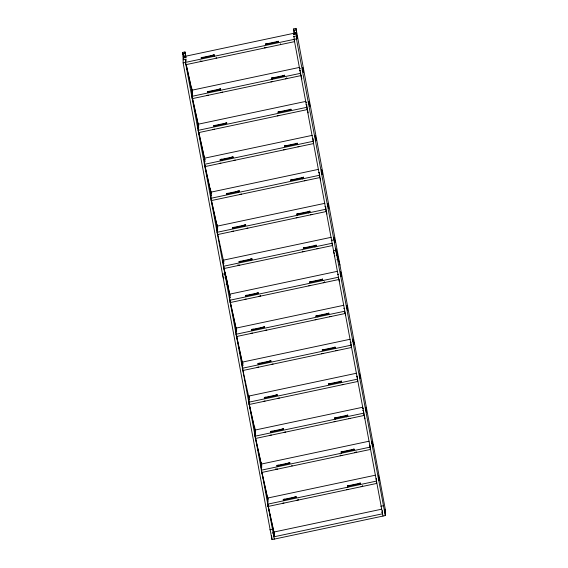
<?xml version="1.0" encoding="UTF-8"?>
<svg xmlns="http://www.w3.org/2000/svg" width="568" height="568" viewBox="0 0 568 568"><rect width="100%" height="100%" fill="white"/><g stroke="black" fill="none" stroke-linecap="round" stroke-linejoin="round"><path stroke-width="0.85" d="M184.983 51.937L185.644 56.857L183.329 57.347L182.669 52.426L184.983 51.937L185.793 56.282M295.992 28.4L296.652 33.327L294.338 33.817L293.67 30.487L293.684 28.89L295.992 28.4L385.338 509.567L385.303 515.574L271.987 539.6L183.13 62.899L183.159 56.594L185.473 56.104L185.644 56.857M183.329 57.347L185.644 56.552M274.294 539.11L185.445 62.409L185.459 59.328L185.793 61.152M185.466 57.673L185.473 56.104M185.963 61.294L185.963 60.243M191.601 92.563L192.268 95.587M300.458 71.958L300.948 75.608L192.254 98.647L191.764 93.621L192.538 93.152L191.771 93.315M191.771 93.01L191.608 90.901L192.275 93.926M306.77 105.257L307.26 109.596L198.566 132.635L198.076 127.608L198.85 127.14L198.076 127.303M198.587 127.601L198.097 124.229L305.932 101.367M202.79 57.822L201.249 58.298L201.257 57.538L202.797 57.361M204.231 159.175L204.728 161.142M313.082 138.549L313.571 143.576L204.87 166.623L204.388 161.596L205.162 161.127L204.388 161.291M204.395 159.935L204.721 163.108M204.736 160.836L204.409 158.216L312.237 135.354M204.87 166.623L204.878 165.245L211.033 193.163M209.102 91.81L207.561 92.286L207.561 91.519L209.102 91.349M318.627 172.395L319.394 172.537L319.883 177.564L211.182 200.611L210.7 195.577L211.474 195.108L210.7 195.271M212.56 55.749L214.101 55.579L214.101 54.812L212.56 55.288M215.414 125.791L213.873 126.273L213.873 125.507L215.414 125.336M216.841 228.506L217.175 230.019M324.939 206.383L325.705 206.525L326.188 211.552L217.494 234.591L217.011 229.564L217.778 229.096L217.011 229.259M217.011 228.954L216.855 226.845L217.189 228.357M217.494 234.591L217.501 233.214L223.465 260.748M218.865 89.737L220.405 89.567L220.412 88.8L218.872 89.275M221.726 159.778L220.178 160.261L220.185 159.494L221.726 159.168L222.06 160.829M223.153 262.487L223.487 263.999M223.302 266.314L332.003 243.267L332.5 245.539L223.806 268.579L223.316 263.552L224.09 263.083L223.323 263.247M223.323 262.941L223.16 260.833L223.494 262.345M223.806 267.89L223.813 266.513M225.176 123.725L226.717 123.547L226.724 122.78L225.184 123.263M228.031 193.766L226.49 194.242L226.497 193.475L228.038 193.305M229.472 295.119L229.806 296.326M229.614 300.294L338.315 277.255L338.812 279.52L230.118 302.566L229.628 297.54L230.402 297.071L229.628 297.234M229.635 295.878L229.799 297.987M231.488 157.705L233.029 157.535L233.036 156.768L231.488 157.251M234.343 227.754L232.802 228.229L232.809 227.463L234.35 227.292M235.784 329.106L236.118 330.313M235.926 334.282L344.62 311.243L345.124 313.508L236.423 336.554L235.94 331.52L236.714 331.052L235.94 331.215M235.947 329.866L236.111 331.975M237.8 191.693L239.341 191.522L239.341 190.756L237.8 191.231M240.654 261.734L239.114 262.217L239.114 261.45L240.654 261.28M242.089 364.45L242.422 365.962M350.939 343.846L351.436 347.495L242.735 370.535L242.252 365.508L243.026 365.039L242.252 365.203M242.252 364.897L242.096 362.789L242.763 365.813M242.735 370.535L242.749 367.78M242.763 365.508L236.622 336.043M244.112 225.681L245.653 225.503L245.653 224.743L244.112 225.219M246.966 295.722L245.426 296.205L245.426 295.438L246.966 295.261M248.394 398.431L249.061 401.455M357.251 377.145L357.741 381.483L249.047 404.522L248.564 399.496L249.331 399.027L248.564 399.19M248.564 398.885L248.408 396.776L249.075 399.801M250.417 259.668L251.958 259.491L251.965 258.724L250.424 259.207M253.278 329.71L251.731 330.185L251.738 329.419L253.278 329.092L253.612 330.604M254.712 431.062L255.38 433.782M363.563 411.125L364.053 415.464L255.359 438.51L254.869 433.483L255.643 433.015L254.876 433.178M254.883 431.822L255.373 435.443M255.387 433.476L254.89 430.097L362.725 407.242M256.729 293.649L258.27 293.478L258.277 292.712L256.736 293.195M259.583 363.69L258.042 364.173L258.049 363.406L259.59 363.236M261.024 465.05L261.529 467.017M369.875 445.113L370.364 449.451L261.671 472.498L261.181 467.464L261.954 466.995L261.181 467.159M261.188 465.81L261.514 468.976M261.529 466.704L261.202 464.084L369.037 441.222M263.041 327.637L264.581 327.466L264.589 326.699L263.041 327.175M267.031 44.205L265.49 44.68L265.497 43.913L267.038 43.743M265.895 397.678L264.354 398.161L264.361 397.394L265.902 397.224M267.329 500.394L267.826 502.659M376.186 478.412L376.676 483.439L267.975 506.478L267.493 501.452L268.266 500.983L267.493 501.146M267.493 500.841L267.336 498.732L267.833 500.997M267.975 506.478L267.982 505.101M269.353 361.624L270.893 361.447L270.893 360.687L269.353 361.163M273.343 77.731L271.802 77.901L271.802 78.668L273.343 78.185M272.207 431.666L270.666 432.149L270.666 431.382L272.207 431.204M271.987 539.6L271.994 537.889M273.641 534.374L273.975 535.887M272.107 533.047L273.648 532.72L273.804 534.829M276.801 42.131L278.341 41.961L278.341 41.194L276.801 41.67M275.665 395.612L277.205 395.435L277.205 394.668L275.665 395.15M279.655 112.173L278.114 112.656L278.114 111.889L279.655 111.711M278.519 465.654L276.978 466.129L276.978 465.362L278.519 465.192M283.105 76.119L284.646 75.942L284.653 75.175L283.113 75.658M281.969 429.593L283.51 429.422L283.517 428.655L281.976 429.138M285.967 146.161L284.419 146.643L284.426 145.877L285.967 145.699M284.831 499.634L283.283 500.117L283.29 499.35L284.831 499.18M289.417 110.107L290.958 109.929L290.965 109.162L289.424 109.645M288.281 463.58L289.822 463.41L289.829 462.643L288.288 463.119M292.271 180.148L290.731 180.624L290.738 179.857L292.279 179.687M382.995 516.063L294.139 39.37L294.153 36.288M294.16 34.627L294.174 33.058L296.482 32.568L296.652 33.327M295.729 144.087L297.27 143.917L297.277 143.15L295.729 143.633M385.303 515.574L296.453 38.88L296.482 32.568M294.593 497.568L296.134 497.39L296.141 496.631L294.593 497.106M296.965 38.063L296.979 36.409M297.142 37.161L296.475 34.137L293.393 34.79L294.167 34.321M298.591 213.674L297.05 213.845L297.043 214.612L298.583 214.129M299.705 68.472L300.472 68.614M302.041 178.075L303.582 177.905L303.582 177.138L302.041 177.614M302.609 69.026L303.447 72.498M302.779 69.786L302.787 68.124M303.276 72.051L303.284 70.389M304.895 248.117L303.355 248.599L303.355 247.833L304.895 247.655M306.017 102.453L306.784 102.602M308.353 212.063L309.894 211.885L309.894 211.119L308.353 211.601M308.921 103.014L309.759 106.486M309.091 103.766L309.099 102.112M309.588 106.038L309.596 104.377M311.207 282.104L309.666 282.58L309.666 281.82L311.207 281.643M314.658 246.05L316.199 245.873L316.206 245.106L314.665 245.589M315.24 135.645L316.071 139.117M315.396 137.754L315.41 136.093M315.9 140.026L315.907 138.365M317.519 316.092L315.971 316.568L315.978 315.801L317.519 315.474L317.853 316.987M320.97 280.031L322.51 279.861L322.517 279.094L320.977 279.577M321.552 169.633L322.383 173.105M321.708 171.742L321.715 170.081M322.212 174.007L322.219 172.352M323.824 350.073L322.283 350.555L322.29 349.789L323.831 349.618M327.282 314.019L328.822 313.848L328.829 313.082L327.282 313.557M327.85 204.97L328.687 208.442M328.02 205.73L328.027 204.068M328.517 207.994L328.531 206.333M330.136 384.06L328.595 384.543L328.602 383.776L330.143 383.599M333.594 348.006L335.134 347.829L335.134 347.062L333.594 347.545M334.161 238.958L334.999 242.429M334.339 238.056L334.332 239.71L332.791 240.037M334.829 241.982L334.836 240.321M336.448 417.586L334.907 417.764L334.907 418.524L336.448 418.048M339.905 381.994L341.446 381.817L341.446 381.05L339.905 381.533M340.481 271.589L341.318 275.061M340.644 273.698L340.651 272.036M341.141 275.97L341.148 274.308M342.76 451.574L341.219 451.745L341.219 452.511L342.76 452.036M346.21 415.975L347.751 415.804L347.758 415.038L346.217 415.52M346.792 305.577L347.623 309.049M346.949 307.686L346.963 306.024M347.453 309.95L347.46 308.296M349.071 485.562L347.531 485.732L347.524 486.499L349.071 486.016M352.522 449.962L354.063 449.792L354.07 449.025L352.529 449.501M353.26 341.666L353.268 340.012M353.765 343.938L353.772 342.277M358.834 483.95L360.375 483.773L360.382 483.006L358.834 483.489M359.402 374.901L360.24 378.373M359.572 375.654L359.579 373.993M360.069 377.926L360.084 376.264M365.884 409.642L365.891 407.98M366.381 411.914L366.388 410.252M372.033 441.521L372.871 444.992M372.196 443.629L372.203 441.968M372.693 445.894L372.7 444.24M378.501 477.61L378.515 475.956M379.005 479.882L379.012 478.22M382.335 511.335L382.505 511.782L382.505 510.738M384.65 510.845L385.317 513.87M384.813 511.598L384.82 509.936M182.662 54.017L184.976 53.527M293.67 30.487L295.985 29.99M183.166 56.289L185.473 55.799M294.174 32.752L296.489 32.262M185.473 56.253L294.167 33.214M294.338 33.512L296.652 33.022M185.466 57.361L186.24 57.198L183.152 58.163M183.144 59.817L186.226 59.164L185.459 59.633M294.153 36.593L293.379 36.757L296.468 35.798L297.135 38.823L296.972 37.758M201.249 57.688L214.101 54.961M265.49 44.07L278.341 41.343M201.249 58.149L214.101 55.423M265.49 44.531L278.341 41.805M185.445 62.395L294.139 39.355L294.636 41.62L185.942 64.667L185.445 62.395L183.13 62.899M294.139 39.37L296.453 38.88M201.917 61.174L200.376 61.5L200.206 60.74M266.158 47.556L264.617 47.882L264.447 47.123M299.62 67.379L191.785 90.241L191.778 91.349L192.552 91.185L191.778 91.654M300.465 70.276L299.691 70.744L300.465 70.581M207.561 91.675L220.412 88.949M271.802 78.057L284.653 75.331M207.561 92.137L220.412 89.41M271.802 78.512L284.653 75.792M191.75 96.382L300.451 73.336M206.688 95.488L208.229 95.161M221.073 92.435L222.62 92.108M270.929 81.87L272.47 81.536M285.313 78.817L286.861 78.49L286.691 77.731M198.09 125.336L198.857 125.173L198.09 125.642M306.777 104.256L306.003 104.725L306.777 104.562M213.873 125.663L226.724 122.936M278.114 112.038L290.965 109.319M213.873 126.117L226.717 123.398M278.114 112.499L290.958 109.78M198.062 130.37L306.763 107.324M212.993 129.468L214.541 129.142M277.241 115.851L278.781 115.524M204.402 159.324L205.169 159.161L204.395 159.629M220.185 159.643L233.029 156.924M284.426 146.026L297.27 143.306M220.185 160.105L233.029 157.379M284.426 146.487L297.27 143.761M204.374 164.351L313.067 141.311M219.305 163.456L220.845 163.13M233.696 160.403L235.237 160.077M283.546 149.838L285.086 149.512M297.937 146.785L299.478 146.459M318.549 169.342L210.714 192.197L210.707 193.305L211.481 193.141L210.707 193.617M226.497 193.631L239.341 190.905M290.738 180.013L303.582 177.287M226.49 194.093L239.341 191.366M290.731 180.475L303.582 177.748M210.685 198.339L319.379 175.299M240.008 194.391L241.549 194.064M304.249 180.773L305.79 180.446M324.861 203.323L217.026 226.185L217.019 227.292L217.792 227.129L217.019 227.598M232.802 227.619L245.653 224.892M297.043 214.001L309.894 211.275M232.802 228.08L245.653 225.354M297.043 214.456L309.894 211.736M216.997 232.326L325.691 209.28M231.929 231.432L233.469 231.105M246.32 228.379L247.861 228.052M296.169 217.814L297.71 217.48M310.561 214.761L312.102 214.434M331.172 237.31L223.338 260.172L223.331 261.28L224.104 261.117L223.331 261.585M332.017 240.2L331.243 240.669L332.017 240.505M239.114 261.607L251.965 258.88M303.355 247.982L316.206 245.262M239.114 262.061L251.965 259.342M303.355 248.443L316.206 245.724M239.781 265.086L238.24 265.412L238.07 264.66M304.022 251.468L302.481 251.794L302.311 251.042M316.866 248.749L318.414 248.422M224.885 277.844L226.426 277.518M336.852 259.739L338.4 259.413L335.972 248.976M226.099 284.433L227.64 284.106M337.484 271.298L229.649 294.16L229.642 295.268L230.409 295.104L229.642 295.573M338.329 274.188L337.555 274.656L338.329 274.493M245.426 295.587L258.277 292.868M309.666 281.969L322.517 279.25M245.426 296.049L258.27 293.322M309.666 282.431L322.51 279.704M244.545 299.4L246.093 299.073M258.937 296.347L260.478 296.02L260.314 295.268M308.786 285.782L310.334 285.455M323.178 282.729L324.719 282.402L324.555 281.65M343.789 305.286L235.961 328.141L235.954 329.248L236.721 329.085L235.947 329.561M344.641 308.175L343.867 308.644L344.634 308.481M251.738 329.575L264.581 326.849M315.978 315.957L328.822 313.231M251.738 330.036L264.581 327.31M315.978 316.419L328.822 313.692M250.857 333.388L252.398 333.061M265.249 330.335L266.79 330.008M315.098 319.77L316.639 319.443M329.49 316.717L331.03 316.39M350.101 339.266L242.266 362.128L242.259 363.236L243.033 363.073L242.259 363.541M350.946 342.163L350.179 342.632L350.946 342.469M258.049 363.563L270.893 360.836M322.29 349.945L335.134 347.218M258.042 364.024L270.893 361.298M322.283 350.399L335.134 347.68M242.238 368.27L350.932 345.223M257.169 367.375L258.71 367.049M271.561 364.322L273.101 363.996M321.41 353.75L322.951 353.424M335.802 350.704L337.342 350.378M356.413 373.254L248.578 396.116L248.571 397.224L249.345 397.06L248.571 397.529M357.258 376.144L356.484 376.612L357.258 376.449M264.354 397.55L277.205 394.824M328.595 383.925L341.446 381.206M264.354 398.005L277.205 395.285M328.595 384.387L341.446 381.668M248.55 402.258L357.244 379.211M263.481 401.356L265.022 401.029M277.873 398.31L279.413 397.983M342.113 384.692L343.654 384.366M254.883 431.211L255.657 431.048L254.883 431.517M363.577 408.165L362.81 408.633L363.577 408.47M363.57 410.131L362.796 410.6L363.57 410.437M270.666 431.531L283.517 428.812M334.907 417.913L347.758 415.194M270.666 431.992L283.517 429.266M334.907 418.375L347.758 415.648M254.854 436.238L363.555 413.199M269.793 435.344L271.334 435.017M284.178 432.291L285.725 431.964M334.034 421.726L335.574 421.399M348.418 418.673L349.966 418.346M261.195 465.192L261.962 465.029L261.195 465.504M276.978 465.519L289.829 462.792M341.219 451.901L354.07 449.174M276.978 465.98L289.822 463.254M341.219 452.362L354.063 449.636M261.166 470.226L369.867 447.186M277.645 469.005L276.098 469.331L275.934 468.572M341.886 455.387L340.339 455.714L340.175 454.954M354.73 452.66L356.271 452.334L356.108 451.581M375.341 475.21L267.514 498.072L267.507 499.18L268.274 499.016L267.5 499.485M283.29 499.506L296.134 496.78M347.531 485.888L360.375 483.162M283.29 499.968L296.134 497.241M347.531 486.343L360.375 483.624M267.478 504.214L376.172 481.167M282.41 503.319L283.95 502.992M296.801 500.266L298.342 499.939L298.179 499.18M346.65 489.694L348.191 489.367M361.042 486.648L362.583 486.322L362.419 485.562M269.821 529.802L272.136 529.312M380.83 506.265L383.144 505.776M381.653 509.198L273.819 532.06L273.811 533.167L274.585 533.004L273.811 533.473M273.804 535.134L274.578 534.971L273.804 535.439L273.797 536.838L382.491 513.799L382.498 512.393L381.731 512.251L382.498 512.087M337.278 255.777L335.695 250.247L333.388 250.736L334.24 253.74M339.941 265.079L338.4 259.448M334.701 255.351L334.871 255.934M224.964 272.498L225.184 273.18M225.269 273.492L225.801 275.352M226.071 276.275L226.334 277.205M227.718 284.383L228.038 285.505M228.364 286.627L228.606 287.472M222.933 276.204L222.379 274.273L224.687 273.783L226.298 279.321L224.971 272.548M223.132 276.921L223.515 278.263M302.787 68.43L302.616 67.365L303.454 71.454L303.284 70.695M294.174 33.058L294.338 33.817M309.099 102.417L308.928 101.352L309.759 105.442L309.596 104.682M315.403 137.449L315.233 136.689L316.064 140.779L315.9 139.714M301.139 75.558L301.885 78.938M321.708 171.437L321.545 170.677L322.375 174.767L322.212 173.701M307.451 109.539L308.197 112.925M328.027 204.374L327.864 203.309L328.694 207.398L328.524 206.638M334.339 238.361L334.169 237.296L335.006 241.386L334.836 240.626M320.26 178.359L320.629 180.049M340.644 273.393L340.473 272.633L341.304 276.722L341.141 275.657M326.572 212.347L326.941 214.037M346.956 307.38L346.785 306.621L347.616 310.71L347.453 309.645M353.268 340.317L353.104 339.252L353.935 343.342L353.772 342.582M353.26 341.361L353.097 340.608L353.928 344.698L353.765 343.633M339.004 279.47L339.373 281.16M359.579 374.305L359.416 373.24L360.247 377.329L360.076 376.57M345.316 313.458L345.685 315.148M365.891 408.285L365.721 407.228L366.559 411.31L366.388 410.558M365.884 409.336L365.714 408.577L366.552 412.666L366.381 411.601M372.196 443.324L372.026 442.564L372.856 446.654L372.693 445.589M378.508 476.261L378.345 475.196L379.175 479.285L379.012 478.526M378.508 477.305L378.338 476.552L379.168 480.642L379.005 479.577M364.244 415.414L364.99 418.793M385.324 512.208L384.657 509.184L384.82 510.249M280.379 43.75L280.549 44.503M302.041 177.464L302.375 178.977M308.353 211.452L308.687 212.964M322.517 279.094L322.851 280.606M314.665 245.433L314.999 247.101M339.905 381.376L340.239 382.889M271.802 77.901L272.136 79.57M346.217 415.364L346.551 416.876M297.05 213.845L297.384 215.357M334.907 417.764L335.241 419.276M341.219 451.745L341.553 453.257M347.531 485.732L347.864 487.401M216.138 57.368L216.309 58.121M214.101 54.812L214.434 56.324M220.412 88.8L220.746 90.312M237.8 191.082L238.134 192.595M244.112 225.07L244.446 226.582M250.424 259.051L250.758 260.719M291.867 465.199L292.03 465.952M186.134 64.156L192.289 92.052M186.134 64.61L192.282 92.513M191.764 93.621L192.268 95.893M192.446 98.136L198.601 126.039M192.261 97.753L198.594 126.494M198.587 127.914L197.92 124.889L198.58 129.568M198.076 127.608L198.58 129.88M198.757 132.124L204.721 159.175M198.566 131.74L204.736 159.729M204.878 165.721L211.047 193.709M211.04 195.129L210.543 192.857L211.033 197.096M211.566 200.944L217.345 227.15M211.374 200.554L217.338 227.605M217.011 229.564L217.345 231.077M223.813 267.223L229.777 294.274M223.998 268.529L229.777 294.735M230.31 302.055L236.089 328.261M230.31 302.517L236.082 328.723M236.43 335.652L242.77 364.4M242.742 369.64L249.082 398.381M248.564 399.496L249.061 401.761M249.238 404.011L255.394 431.907M249.238 404.473L255.387 432.369M254.869 433.483L255.373 435.748M255.927 439.689L261.514 465.05M255.55 438.46L261.536 465.597M261.862 471.987L267.826 499.038M261.671 471.596L267.84 499.584M267.493 501.452L267.826 502.964M267.982 505.122L274.138 533.018M267.982 505.584L274.138 533.48M273.648 532.72L273.982 534.232M271.49 535.624L271.824 537.136M227.484 283.453L226.824 279.534M293.684 28.89L294.487 33.242M191.608 87.607L192.254 91.093M198.232 123.284L198.559 125.024M210.352 188.548L210.998 192.027M216.976 224.225L217.296 225.965M242.5 361.702L242.827 363.442M248.805 395.633L249.125 397.373M254.62 426.951L255.266 430.43M261.244 462.629L261.564 464.368M267.542 496.56L267.869 498.299M182.669 52.426L183.478 56.772M335.979 249.011L337.307 255.792"/></g></svg>
